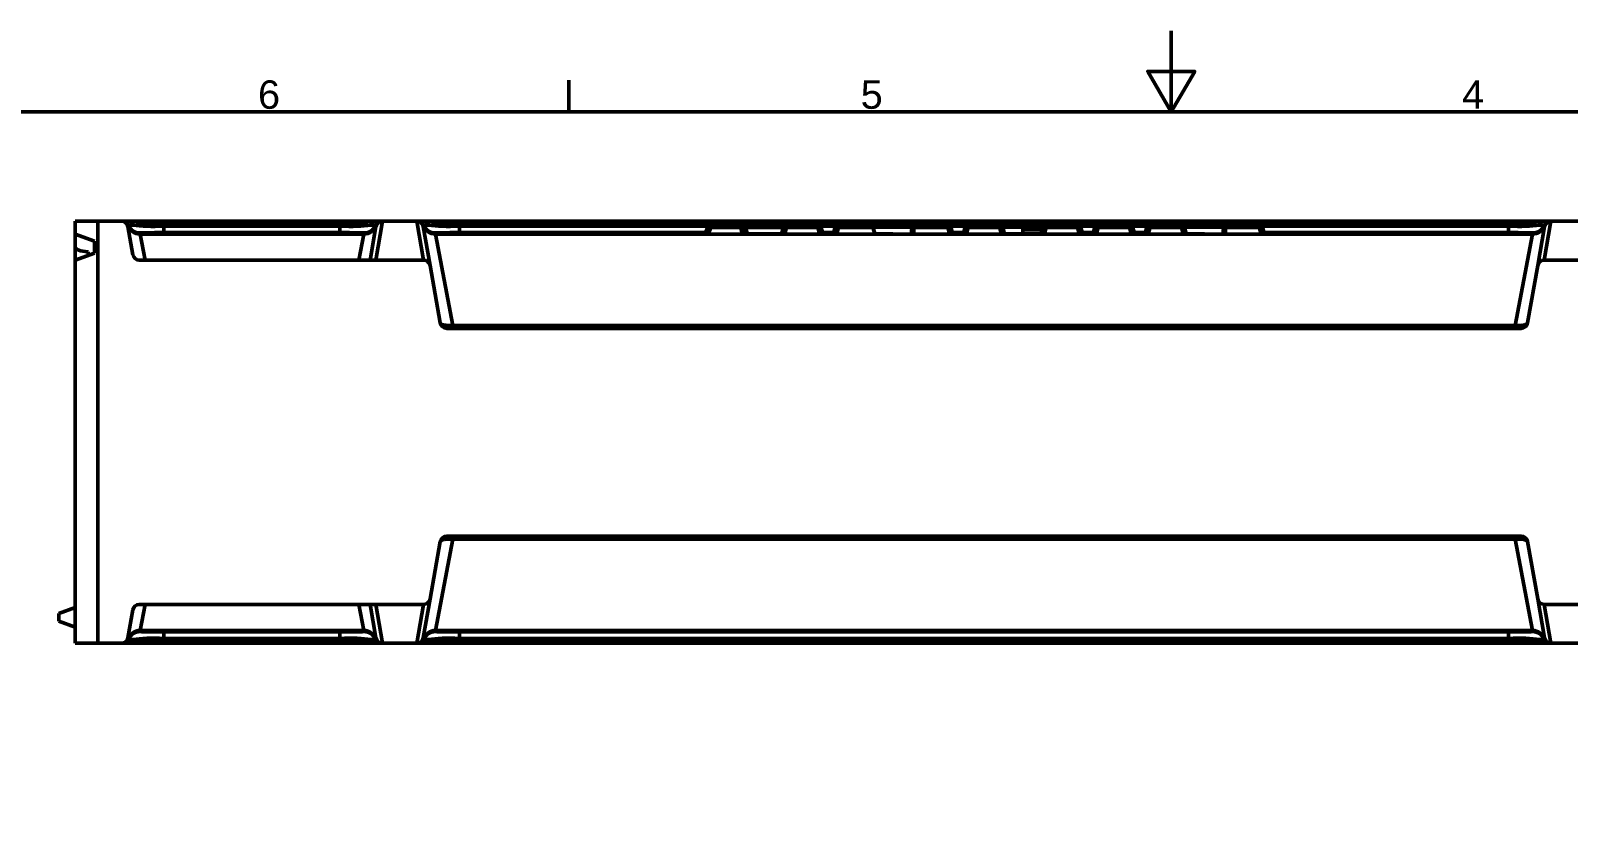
# Model space of a CAD drawing. Header units: millimetres. Extents: x 0 to 1485, y 0 to 1050.
# Drawn here: x 391.1 to 864.8, y 805.3 to 1050 of the extents above; entities that cross this region are included whole.
import ezdxf

# ---------------------------------------------------------------- set-up
doc = ezdxf.new("R2010")
doc.units = ezdxf.units.MM
doc.header["$LTSCALE"] = 2.5
doc.layers.get('0').update_dxf_attribs({"lineweight": 50})
for name, color, linetype, lineweight in [('Rahmen_0', 7, 'Continuous', 50), ('Rahmen_2', 7, 'Continuous', 50), ('Sichtbare Kanten(DIN)', 7, 'Continuous', 50), ('Sichtbare tangentiale Kanten(DIN)', 7, 'Continuous', 50)]:
    doc.layers.add(name, color=color, linetype=linetype, lineweight=lineweight)
doc.styles.add('Aktuell-DINNach Layer', font='arial.ttf')

# ---------------------------------------------------------------- blocks, each defined once
blk = doc.blocks.new('Ränder Standardrahmen')
at = {"layer": 'Rahmen_0'}
blk.add_line((222.75, 410), (222.75, 413.9), dxfattribs=at)
at = {"layer": 'Rahmen_0', "flags": 128}
for points in [[(297, 420), (297, 410), (294.11, 415), (299.89, 415), (297, 410)], [(10, 10), (10, 410), (584, 410), (584, 10), (10, 10)]]:
    blk.add_lwpolyline(points, dxfattribs=at)
at = {"layer": 'Rahmen_2', "char_height": 3.5, "attachment_point": 7, "style": 'Aktuell-DINNach Layer'}
for s, insert in [('6', (184.46, 410.34)), ('5', (258.73, 410.34)), ('4', (332.83, 410.4))]:
    blk.add_mtext(s, dxfattribs=dict(at, insert=insert))

msp = doc.modelspace()

# ---------------------------------------------------------------- linework, layer by layer
at = {"layer": 'Sichtbare Kanten(DIN)'}
for p, q in [((404.794, 991.348), (411.794, 991.348)), ((404.794, 987.348), (404.794, 991.348)), ((411.794, 991.348), (419.116, 991.348)), ((411.794, 991.348), (411.794, 861.348)), ((419.202, 991.348), (419.116, 991.348)), ((419.279, 991.348), (419.202, 991.348)), ((421.296, 991.348), (419.279, 991.348)), ((432.097, 991.348), (421.296, 991.348)), ((486.49, 991.348), (432.097, 991.348)), ((497.291, 991.348), (486.49, 991.348)), ((499.308, 991.348), (497.291, 991.348)), ((499.385, 991.348), (499.308, 991.348)), ((499.47, 991.348), (499.385, 991.348)), ((510.117, 991.348), (499.47, 991.348)), ((510.202, 991.348), (510.117, 991.348)), ((510.279, 991.348), (510.202, 991.348)), ((512.296, 991.348), (510.279, 991.348)), ((523.097, 991.348), (512.296, 991.348)), ((846.49, 991.348), (523.097, 991.348)), ((600.66, 990.145), (605.814, 990.277)), ((623.95, 990.218), (611.313, 990.218)), ((624.21, 990.424), (633.624, 990.424)), ((639.963, 990.424), (650.309, 990.424)), ((650.322, 990.424), (663.945, 990.248)), ((663.963, 990.424), (673.624, 990.424)), ((679.963, 990.424), (697.994, 990.424)), ((696.794, 990.29), (689.637, 990.29)), ((719.963, 990.424), (729.624, 990.424)), ((735.963, 990.424), (746.309, 990.424)), ((746.322, 990.424), (759.945, 990.248)), ((759.963, 990.424), (769.624, 990.424)), ((857.291, 991.348), (846.49, 991.348)), ((859.308, 991.348), (857.291, 991.348)), ((859.385, 991.348), (859.308, 991.348)), ((859.47, 991.348), (859.385, 991.348)), ((870.117, 991.348), (859.47, 991.348)), ((410.794, 985.164), (404.794, 987.348)), ((404.794, 983.348), (404.794, 987.348)), ((421.085, 989.695), (422.618, 981.001)), ((495.678, 979.348), (497.501, 989.689)), ((512.086, 989.689), (514.201, 977.695)), ((598.842, 987.399), (599.768, 989.542)), ((610.299, 987.387), (599.82, 987.387)), ((611.853, 987.428), (611.236, 987.396)), ((611.435, 989.433), (611.853, 987.428)), ((622.462, 987.428), (611.853, 987.428)), ((622.997, 989.433), (622.462, 987.428)), ((622.462, 987.399), (622.462, 987.428)), ((634.16, 987.387), (623.428, 987.387)), ((634.59, 989.684), (635.126, 987.692)), ((635.126, 987.692), (635.126, 987.399)), ((638.997, 989.684), (638.462, 987.692)), ((638.462, 987.399), (638.462, 987.692)), ((651.126, 987.387), (639.428, 987.387)), ((650.59, 989.55), (651.126, 987.535)), ((650.59, 989.391), (651.126, 987.387)), ((662.373, 987.391), (651.126, 987.535)), ((651.126, 987.535), (651.126, 987.387)), ((674.16, 987.387), (663.056, 987.387)), ((674.59, 989.684), (675.126, 987.692)), ((675.126, 987.692), (675.126, 987.399)), ((678.462, 987.692), (678.997, 989.684)), ((678.462, 987.399), (678.462, 987.692)), ((690.16, 987.387), (679.428, 987.387)), ((690.59, 989.494), (691.126, 987.49)), ((696.794, 987.49), (691.126, 987.49)), ((691.126, 987.49), (691.126, 987.399)), ((702.462, 987.399), (702.462, 987.463)), ((714.16, 987.387), (703.428, 987.387)), ((714.59, 989.595), (714.794, 988.836)), ((714.794, 988.702), (714.59, 989.461)), ((714.794, 988.836), (715.126, 987.597)), ((714.794, 988.702), (715.126, 987.463)), ((715.126, 987.463), (715.126, 987.399)), ((718.997, 989.684), (718.462, 987.692)), ((718.462, 987.399), (718.462, 987.692)), ((730.16, 987.387), (719.428, 987.387)), ((730.59, 989.684), (731.126, 987.692)), ((731.126, 987.692), (731.126, 987.399)), ((734.997, 989.684), (734.462, 987.692)), ((734.462, 987.399), (734.462, 987.692)), ((746.16, 987.387), (735.428, 987.387)), ((746.59, 989.55), (747.126, 987.535)), ((758.373, 987.391), (747.126, 987.535)), ((747.126, 987.535), (747.126, 987.399)), ((770.16, 987.387), (759.056, 987.387)), ((770.59, 989.684), (771.126, 987.692)), ((771.126, 987.692), (771.126, 987.399)), ((855.386, 977.695), (857.501, 989.689)), ((404.794, 979.348), (404.794, 983.348)), ((404.794, 979.348), (410.794, 981.532)), ((408.794, 980.804), (408.794, 981.964)), ((410.794, 981.532), (410.794, 985.164)), ((404.794, 861.348), (404.794, 979.348)), ((512.231, 979.348), (424.588, 979.348)), ((514.201, 977.695), (517.321, 960.001)), ((855.386, 977.695), (852.266, 960.001)), ((952.231, 979.348), (857.356, 979.348)), ((519.291, 958.348), (850.297, 958.348)), ((517.321, 892.695), (514.201, 875.001)), ((519.291, 894.348), (850.297, 894.348)), ((852.266, 892.695), (855.386, 875.001)), ((404.794, 872.348), (399.794, 870.528)), ((422.618, 871.695), (421.085, 863.001)), ((424.588, 873.348), (512.231, 873.348)), ((497.501, 863.007), (495.678, 873.348)), ((514.201, 875.001), (512.086, 863.007)), ((857.501, 863.007), (855.386, 875.001)), ((857.356, 873.348), (952.231, 873.348)), ((399.794, 868.168), (399.794, 870.528)), ((404.794, 866.348), (399.794, 868.168)), ((411.794, 861.348), (404.794, 861.348)), ((419.116, 861.348), (411.794, 861.348)), ((419.116, 861.348), (419.202, 861.348)), ((419.202, 861.348), (419.279, 861.348)), ((419.279, 861.348), (421.296, 861.348)), ((421.296, 861.348), (432.097, 861.348)), ((432.097, 861.348), (486.49, 861.348)), ((486.49, 861.348), (497.291, 861.348)), ((497.291, 861.348), (499.308, 861.348)), ((499.308, 861.348), (499.385, 861.348)), ((499.385, 861.348), (499.47, 861.348)), ((510.117, 861.348), (499.47, 861.348)), ((510.117, 861.348), (510.202, 861.348)), ((510.202, 861.348), (510.279, 861.348)), ((510.279, 861.348), (512.296, 861.348)), ((512.296, 861.348), (523.097, 861.348)), ((523.097, 861.348), (846.49, 861.348)), ((846.49, 861.348), (857.291, 861.348)), ((857.291, 861.348), (859.308, 861.348)), ((859.308, 861.348), (859.385, 861.348)), ((859.385, 861.348), (859.47, 861.348)), ((870.117, 861.348), (859.47, 861.348))]:
    msp.add_line(p, q, dxfattribs=at)
for centre, radius, start, end in [((419.116, 989.348), 2, 10, 90), ((600.686, 989.145), 1, 91.47532, 156.63103), ((633.624, 989.424), 1, 15.05078, 90), ((639.963, 989.424), 1, 90, 164.94922), ((650.309, 989.424), 1, 89.26222, 90), ((663.963, 989.424), 1, 90, 123.75565), ((673.624, 989.424), 1, 15.05078, 90), ((679.963, 989.424), 1, 90, 164.94922), ((719.963, 989.424), 1, 90, 164.94922), ((729.624, 989.424), 1, 15.05078, 90), ((735.963, 989.424), 1, 90, 164.94922), ((746.309, 989.424), 1, 89.26222, 90), ((759.963, 989.424), 1, 90, 123.75565), ((769.624, 989.424), 1, 15.05078, 90), ((424.588, 981.348), 2, 190, 270), ((512.231, 977.348), 2, 10, 90), ((857.356, 977.348), 2, 90, 170), ((519.291, 960.348), 2, 190, 270), ((850.297, 960.348), 2, 270, 350), ((519.291, 892.348), 2, 90, 170), ((850.297, 892.348), 2, 10, 90), ((424.588, 871.348), 2, 90, 170), ((512.231, 875.348), 2, 270, 350), ((857.356, 875.348), 2, 190, 270), ((419.116, 863.348), 2, 270, 350)]:
    msp.add_arc(centre, radius, start, end, dxfattribs=at)
for centre, major_axis, ratio, start_param, end_param in [((610.681, 989.186), (0.026, -1), 0.7805097, 1.7996319, 3.1086289), ((611.296, 989.218), (1.281, 0.033), 0.7805097, 1.5378325, 1.5507104), ((623.963, 989.186), (-0.712, -0.712), 0.9872044, 3.9334297, 5.2424267), ((623.963, 989.218), (-0.712, 0.712), 0.9872044, 5.4913482, 5.5042261), ((649.624, 989.321), (0.714, -0.723), 0.9693892, 1.0380921, 2.347089), ((649.624, 989.145), (-0.712, 0.712), 0.9872044, 4.1823513, 5.4913482), ((663.963, 989.248), (0.714, -0.723), 0.9693892, 2.347089, 2.3653), ((689.624, 989.382), (-0.712, 0.712), 0.9872044, 5.0720922, 5.4913482), ((689.624, 989.29), (0.712, 0.712), 0.9872044, 0.7789592, 0.7918371), ((689.624, 989.248), (0.712, -0.712), 0.9872044, 1.0407586, 2.3497556), ((745.624, 989.321), (0.714, -0.723), 0.9693892, 1.0380921, 2.347089), ((759.963, 989.248), (0.714, -0.723), 0.9693892, 2.347089, 2.3653), ((599.932, 987.4), (-1.09, -0.001), 0.0121666, 6.27791, 7.7508317), ((610.245, 987.4), (-1.022, 0.001), 0.0130309, 1.6238299, 2.8969744), ((623.497, 987.4), (-1.035, -0.001), 0.0128485, 6.2831742, 7.7869331), ((634.09, 987.4), (-1.035, 0.001), 0.0128485, 1.6378449, 3.1416037), ((639.497, 987.4), (-1.035, -0.001), 0.0128485, 6.2831742, 7.7869331), ((663.085, 987.4), (-1.006, 0), 0.013245, 0.7849856, 1.5422369), ((674.09, 987.4), (-1.035, 0.001), 0.0128485, 1.6378449, 3.1416037), ((679.497, 987.4), (-1.035, -0.001), 0.0128485, 6.2831742, 7.7869331), ((690.09, 987.4), (-1.035, 0.001), 0.0128485, 1.6378449, 3.1416037), ((703.497, 987.4), (-1.035, -0.001), 0.0128485, 6.2831742, 7.7869331), ((714.09, 987.4), (-1.035, 0.001), 0.0128485, 1.6378449, 3.1416037), ((719.497, 987.4), (-1.035, -0.001), 0.0128485, 6.2831742, 7.7869331), ((730.09, 987.4), (-1.035, 0.001), 0.0128485, 1.6378449, 3.1416037), ((735.497, 987.4), (-1.035, -0.001), 0.0128485, 6.2831742, 7.7869331), ((746.09, 987.4), (-1.035, 0.001), 0.0128485, 1.6378449, 3.1416037), ((759.085, 987.4), (-1.006, 0), 0.013245, 0.7849856, 1.5422369), ((770.09, 987.4), (-1.035, 0.001), 0.0128485, 1.6378449, 3.1416037), ((409.611, 983.348), (4.818, 0), 0.2914936, 3.1415927, 4.5418413)]:
    msp.add_ellipse(centre, major_axis=major_axis, ratio=ratio, start_param=start_param, end_param=end_param, dxfattribs=at)
for points, knots in [([(605.814, 990.277), (606.496, 990.295), (607.328, 990.311), (609.251, 990.342), (610.343, 990.356), (612.733, 990.38), (614.032, 990.39), (616.773, 990.407), (618.216, 990.413), (621.176, 990.422), (622.693, 990.424), (624.21, 990.424)], [3.6052403, 3.6052403, 3.6052403, 3.6052403, 3.82667, 3.82667, 4.0480997, 4.0480997, 4.2695295, 4.2695295, 4.4909592, 4.4909592, 4.712389, 4.712389, 4.712389, 4.712389]), ([(623.417, 990.218), (623.482, 990.261), (623.549, 990.295), (623.728, 990.364), (623.843, 990.386), (623.96, 990.389), (623.961, 990.389), (623.963, 990.389)], [-0.087613945, -0.087613945, -0.087613945, -0.087613945, -0.054106481, -0.054106481, 0, 0, 0.000697509, 0.000697509, 0.000697509, 0.000697509]), ([(703.858, 990.329), (703.858, 990.329), (703.857, 990.328), (703.854, 990.328), (703.838, 990.327), (703.774, 990.325), (703.706, 990.323), (703.501, 990.318), (703.346, 990.316), (702.924, 990.31), (702.643, 990.308), (701.859, 990.302), (701.33, 990.299), (700.237, 990.295), (699.667, 990.293), (698.514, 990.291), (697.93, 990.29), (697.163, 990.29), (696.978, 990.29), (696.794, 990.29)], [-0.8313554, -0.8313554, -0.8313554, -0.8313554, -0.82850088, -0.82850088, -0.8024034, -0.8024034, -0.75103821, -0.75103821, -0.67619254, -0.67619254, -0.57231113, -0.57231113, -0.40306049, -0.40306049, -0.22922408, -0.22922408, -0.05538768, -0.05538768, 0, 0, 0, 0]), ([(697.994, 990.424), (699.204, 990.424), (700.426, 990.423), (702.855, 990.42), (704.062, 990.417), (706.43, 990.41), (707.588, 990.405), (709.268, 990.396), (709.82, 990.393), (710.878, 990.385), (711.385, 990.38), (712.195, 990.372), (712.522, 990.368), (713.172, 990.357), (713.444, 990.352), (713.655, 990.339), (713.68, 990.338), (713.742, 990.331), (713.758, 990.329), (713.804, 990.321), (713.831, 990.317), (713.918, 990.293), (713.963, 990.283), (714.091, 990.222), (714.14, 990.197), (714.247, 990.121), (714.296, 990.082), (714.388, 989.984), (714.427, 989.936), (714.514, 989.802), (714.56, 989.707), (714.59, 989.595)], [0, 0, 0, 0, 0.3630474, 0.3630474, 0.7260949, 0.7260949, 1.0891423, 1.0891423, 1.2706661, 1.2706661, 1.4521898, 1.4521898, 1.5862824, 1.5862824, 1.760102, 1.760102, 1.7876696, 1.7876696, 1.7958743, 1.7958743, 1.8036013, 1.8036013, 1.8090079, 1.8090079, 1.8114002, 1.8114002, 1.8129549, 1.8129549, 1.8139719, 1.8139719, 1.8152372, 1.8152372, 1.8152372, 1.8152372]), ([(709.536, 990.263), (709.536, 990.263), (709.536, 990.263), (709.536, 990.263), (709.54, 990.263), (709.556, 990.262), (709.57, 990.262), (709.619, 990.26), (709.661, 990.259), (709.772, 990.258), (709.848, 990.257), (709.978, 990.255), (710.026, 990.255), (710.076, 990.255)], [0.13423649, 0.13423649, 0.13423649, 0.13423649, 0.134415952, 0.134415952, 0.143980713, 0.143980713, 0.158475884, 0.158475884, 0.183385028, 0.183385028, 0.215203226, 0.215203226, 0.232261068, 0.232261068, 0.232261068, 0.232261068]), ([(710.076, 990.255), (710.408, 990.252), (710.736, 990.25), (711.373, 990.245), (711.68, 990.242), (712.26, 990.235), (712.532, 990.232), (713.019, 990.225), (713.236, 990.22), (713.482, 990.213), (713.55, 990.211), (713.642, 990.206), (713.667, 990.205), (713.728, 990.199), (713.745, 990.197), (713.795, 990.189), (713.821, 990.185), (713.904, 990.163), (713.947, 990.154), (714.073, 990.097), (714.122, 990.074), (714.231, 989.999), (714.282, 989.96), (714.377, 989.863), (714.417, 989.816), (714.508, 989.68), (714.558, 989.58), (714.59, 989.461)], [0, 0, 0, 0, 0.11253267, 0.11253267, 0.22506535, 0.22506535, 0.33759802, 0.33759802, 0.45013069, 0.45013069, 0.50639703, 0.50639703, 0.5345302, 0.5345302, 0.54411086, 0.54411086, 0.55150663, 0.55150663, 0.55666571, 0.55666571, 0.55899414, 0.55899414, 0.56048634, 0.56048634, 0.56144168, 0.56144168, 0.56266337, 0.56266337, 0.56266337, 0.56266337]), ([(702.462, 987.463), (702.462, 987.464), (702.444, 987.466), (702.367, 987.468), (702.296, 987.469), (702.084, 987.473), (701.9, 987.475), (701.264, 987.48), (700.736, 987.482), (699.131, 987.488), (697.981, 987.49), (696.794, 987.49)], [0, 0, 0, 0, 0.02603798, 0.02603798, 0.06299001, 0.06299001, 0.12361048, 0.12361048, 0.22314866, 0.22314866, 0.37409542, 0.37409542, 0.37409542, 0.37409542])]:
    msp.add_open_spline(points, degree=3, knots=knots, dxfattribs=at)
for points in [[(714.59, 989.461), (714.59, 989.461), (714.59, 989.461), (714.59, 989.461)], [(715.126, 987.597), (715.126, 987.595), (715.115, 987.593), (715.092, 987.59)], [(715.126, 987.464), (715.126, 987.464), (715.126, 987.463), (715.126, 987.463)]]:
    msp.add_open_spline(points, degree=3, dxfattribs=at)
at = {"layer": 'Sichtbare tangentiale Kanten(DIN)'}
for p, q in [((432.097, 991.348), (432.097, 990.348)), ((432.097, 990.348), (486.49, 990.348)), ((432.188, 989.832), (432.097, 990.348)), ((486.49, 990.348), (486.399, 989.832)), ((486.49, 991.348), (486.49, 990.348)), ((499.471, 991.341), (497.422, 979.348)), ((512.165, 979.348), (510.117, 991.341)), ((523.097, 990.348), (523.097, 991.348)), ((523.097, 990.348), (609.803, 990.348)), ((523.188, 989.832), (523.097, 990.348)), ((600.686, 990.145), (605.84, 990.278)), ((609.881, 990.145), (600.686, 990.145)), ((600.686, 990.145), (600.686, 989.391)), ((610.681, 990.186), (609.881, 990.145)), ((609.881, 989.391), (609.881, 990.145)), ((623.963, 990.186), (610.681, 990.186)), ((611.743, 990.241), (611.296, 990.218)), ((611.296, 990.218), (623.963, 990.218)), ((623.963, 990.218), (623.963, 990.389)), ((623.963, 990.145), (623.963, 990.186)), ((633.624, 990.145), (623.963, 990.145)), ((623.963, 990.145), (623.963, 989.391)), ((624.21, 990.424), (633.624, 990.424)), ((624.21, 990.424), (624.21, 990.424)), ((633.624, 990.424), (633.624, 990.145)), ((633.624, 990.424), (633.624, 990.424)), ((633.624, 989.391), (633.624, 990.145)), ((634.007, 990.348), (639.581, 990.348)), ((639.963, 990.424), (639.963, 990.424)), ((639.963, 990.145), (639.963, 990.424)), ((639.963, 990.424), (650.309, 990.424)), ((639.963, 990.145), (639.963, 989.391)), ((649.624, 990.145), (639.963, 990.145)), ((663.278, 990.145), (649.624, 990.321)), ((649.624, 990.321), (649.624, 990.145)), ((650.309, 990.424), (650.309, 990.424)), ((650.309, 990.424), (663.963, 990.248)), ((656.211, 990.348), (663.581, 990.348)), ((663.278, 990.145), (663.278, 989.391)), ((673.624, 990.145), (663.278, 990.145)), ((663.963, 990.424), (663.963, 990.424)), ((663.963, 990.248), (663.963, 990.424)), ((663.963, 990.424), (673.624, 990.424)), ((673.624, 990.424), (673.624, 990.424)), ((673.624, 990.424), (673.624, 990.145)), ((673.624, 989.391), (673.624, 990.145)), ((674.007, 990.348), (679.581, 990.348)), ((679.963, 990.424), (697.994, 990.424)), ((679.963, 990.145), (679.963, 990.424)), ((679.963, 990.424), (679.963, 990.424)), ((689.624, 990.145), (679.963, 990.145)), ((679.963, 990.145), (679.963, 989.391)), ((689.624, 990.382), (689.624, 990.29)), ((696.794, 990.382), (689.624, 990.382)), ((689.624, 990.29), (696.794, 990.29)), ((689.624, 990.248), (689.624, 990.145)), ((696.794, 990.248), (689.624, 990.248)), ((689.624, 989.391), (689.624, 990.145)), ((696.794, 990.382), (696.794, 990.29)), ((696.794, 989.494), (696.794, 990.248)), ((697.994, 990.424), (697.994, 990.424)), ((703.963, 990.145), (703.963, 990.202)), ((713.624, 990.145), (703.963, 990.145)), ((703.963, 990.145), (703.963, 989.391)), ((713.487, 990.348), (719.581, 990.348)), ((713.624, 990.202), (713.624, 990.145)), ((713.624, 989.391), (713.624, 990.145)), ((719.963, 990.424), (719.963, 990.424)), ((719.963, 990.145), (719.963, 990.424)), ((719.963, 990.424), (729.624, 990.424)), ((719.963, 990.145), (719.963, 989.391)), ((729.624, 990.145), (719.963, 990.145)), ((729.624, 990.424), (729.624, 990.424)), ((729.624, 990.424), (729.624, 990.145)), ((729.624, 989.391), (729.624, 990.145)), ((730.007, 990.348), (735.581, 990.348)), ((735.963, 990.424), (735.963, 990.424)), ((735.963, 990.145), (735.963, 990.424)), ((735.963, 990.424), (746.309, 990.424)), ((735.963, 990.145), (735.963, 989.391)), ((745.624, 990.145), (735.963, 990.145)), ((759.278, 990.145), (745.624, 990.321)), ((745.624, 990.321), (745.624, 990.145)), ((745.624, 989.391), (745.624, 990.145)), ((746.309, 990.424), (746.309, 990.424)), ((746.309, 990.424), (759.963, 990.248)), ((752.211, 990.348), (759.581, 990.348)), ((759.278, 990.145), (759.278, 989.391)), ((769.624, 990.145), (759.278, 990.145)), ((759.963, 990.424), (759.963, 990.424)), ((759.963, 990.248), (759.963, 990.424)), ((759.963, 990.424), (769.624, 990.424)), ((769.624, 990.424), (769.624, 990.424)), ((769.624, 990.424), (769.624, 990.145)), ((769.624, 989.391), (769.624, 990.145)), ((770.007, 990.348), (846.49, 990.348)), ((846.49, 990.348), (846.399, 989.832)), ((846.49, 990.348), (846.49, 991.348)), ((859.471, 991.341), (857.422, 979.348)), ((424.852, 987.369), (424.789, 987.723)), ((424.852, 987.369), (426.357, 979.348)), ((424.852, 987.369), (493.736, 987.369)), ((486.399, 989.832), (432.188, 989.832)), ((432.188, 989.832), (432.188, 987.832)), ((432.188, 987.832), (486.399, 987.832)), ((486.399, 989.832), (486.399, 987.832)), ((492.23, 979.348), (493.736, 987.369)), ((493.798, 987.723), (493.736, 987.369)), ((515.852, 987.369), (515.789, 987.723)), ((515.852, 987.369), (521.129, 959.255)), ((515.852, 987.369), (853.736, 987.369)), ((523.188, 989.832), (523.188, 987.832)), ((599.959, 989.832), (523.188, 989.832)), ((523.188, 987.832), (599.029, 987.832)), ((599.82, 987.387), (600.686, 989.391)), ((600.686, 989.391), (609.881, 989.391)), ((609.881, 989.391), (610.299, 987.387)), ((610.818, 989.401), (611.435, 989.433)), ((611.236, 987.396), (610.818, 989.401)), ((611.435, 989.433), (622.997, 989.433)), ((622.997, 989.404), (622.462, 987.399)), ((622.997, 989.433), (622.997, 989.404)), ((623.428, 987.387), (623.963, 989.391)), ((623.963, 989.391), (633.624, 989.391)), ((633.624, 989.391), (634.16, 987.387)), ((639.05, 989.832), (634.537, 989.832)), ((634.59, 989.683), (635.126, 987.692)), ((634.59, 989.404), (634.59, 989.683)), ((635.126, 987.399), (634.59, 989.404)), ((635.088, 987.832), (638.499, 987.832)), ((638.462, 987.692), (638.997, 989.683)), ((638.997, 989.404), (638.462, 987.399)), ((638.997, 989.683), (638.997, 989.404)), ((639.428, 987.387), (639.963, 989.391)), ((639.963, 989.391), (650.59, 989.391)), ((650.59, 989.55), (662.595, 989.395)), ((650.59, 989.391), (650.59, 989.55)), ((662.595, 989.395), (662.373, 987.391)), ((663.056, 987.387), (663.278, 989.391)), ((663.278, 989.391), (673.624, 989.391)), ((673.624, 989.391), (674.16, 987.387)), ((679.05, 989.832), (674.537, 989.832)), ((674.59, 989.683), (675.126, 987.692)), ((674.59, 989.404), (674.59, 989.683)), ((675.126, 987.399), (674.59, 989.404)), ((675.088, 987.832), (678.499, 987.832)), ((678.462, 987.692), (678.997, 989.683)), ((678.997, 989.404), (678.462, 987.399)), ((678.997, 989.683), (678.997, 989.404)), ((679.428, 987.387), (679.963, 989.391)), ((679.963, 989.391), (689.624, 989.391)), ((689.624, 989.391), (690.16, 987.387)), ((690.59, 989.494), (696.794, 989.494)), ((690.59, 989.404), (690.59, 989.494)), ((691.126, 987.399), (690.59, 989.404)), ((696.794, 988.733), (696.794, 989.494)), ((696.794, 988.733), (696.794, 987.49)), ((702.997, 989.404), (702.462, 987.399)), ((702.794, 988.702), (702.462, 987.463)), ((702.794, 988.702), (702.997, 989.461)), ((702.997, 989.461), (702.997, 989.404)), ((703.428, 987.387), (703.963, 989.391)), ((703.963, 989.391), (713.624, 989.391)), ((713.624, 989.391), (714.16, 987.387)), ((719.05, 989.832), (714.493, 989.832)), ((714.59, 989.404), (714.59, 989.461)), ((715.126, 987.399), (714.59, 989.404)), ((715.063, 987.832), (718.499, 987.832)), ((718.462, 987.692), (718.997, 989.683)), ((718.997, 989.404), (718.462, 987.399)), ((718.997, 989.683), (718.997, 989.404)), ((719.428, 987.387), (719.963, 989.391)), ((719.963, 989.391), (729.624, 989.391)), ((729.624, 989.391), (730.16, 987.387)), ((735.05, 989.832), (730.537, 989.832)), ((730.59, 989.683), (731.126, 987.692)), ((730.59, 989.404), (730.59, 989.683)), ((731.126, 987.399), (730.59, 989.404)), ((731.088, 987.832), (734.499, 987.832)), ((734.462, 987.692), (734.997, 989.683)), ((734.997, 989.404), (734.462, 987.399)), ((734.997, 989.683), (734.997, 989.404)), ((735.428, 987.387), (735.963, 989.391)), ((735.963, 989.391), (745.624, 989.391)), ((745.624, 989.391), (746.16, 987.387)), ((746.59, 989.55), (758.595, 989.395)), ((746.59, 989.404), (746.59, 989.55)), ((747.126, 987.399), (746.59, 989.404)), ((758.595, 989.395), (758.373, 987.391)), ((759.056, 987.387), (759.278, 989.391)), ((759.278, 989.391), (769.624, 989.391)), ((769.624, 989.391), (770.16, 987.387)), ((846.399, 989.832), (770.537, 989.832)), ((770.59, 989.683), (771.126, 987.692)), ((770.59, 989.404), (770.59, 989.683)), ((771.126, 987.399), (770.59, 989.404)), ((771.088, 987.832), (846.399, 987.832)), ((846.399, 989.832), (846.399, 987.832)), ((848.459, 959.255), (853.736, 987.369)), ((853.798, 987.723), (853.736, 987.369)), ((521.129, 959.255), (521.129, 958.348)), ((848.459, 959.255), (521.129, 959.255)), ((848.459, 959.255), (848.459, 958.348)), ((521.129, 893.441), (515.852, 865.327)), ((521.129, 893.441), (521.129, 894.348)), ((521.129, 893.441), (848.459, 893.441)), ((848.459, 893.441), (848.459, 894.348)), ((853.736, 865.327), (848.459, 893.441)), ((426.357, 873.348), (424.852, 865.327)), ((493.736, 865.327), (492.23, 873.348)), ((497.422, 873.348), (499.471, 861.355)), ((510.117, 861.355), (512.165, 873.348)), ((857.422, 873.348), (859.471, 861.355)), ((424.789, 864.973), (424.852, 865.327)), ((424.852, 865.327), (493.736, 865.327)), ((432.097, 862.348), (432.188, 862.864)), ((432.097, 862.348), (432.097, 861.348)), ((486.49, 862.348), (432.097, 862.348)), ((432.188, 862.864), (432.188, 864.864)), ((486.399, 864.864), (432.188, 864.864)), ((432.188, 862.864), (486.399, 862.864)), ((486.399, 862.864), (486.399, 864.864)), ((486.399, 862.864), (486.49, 862.348)), ((486.49, 862.348), (486.49, 861.348)), ((493.736, 865.327), (493.798, 864.973)), ((515.789, 864.973), (515.852, 865.327)), ((515.852, 865.327), (853.736, 865.327)), ((523.097, 862.348), (523.188, 862.864)), ((523.097, 862.348), (523.097, 861.348)), ((846.49, 862.348), (523.097, 862.348)), ((523.188, 862.864), (523.188, 864.864)), ((846.399, 864.864), (523.188, 864.864)), ((523.188, 862.864), (846.399, 862.864)), ((846.399, 862.864), (846.399, 864.864)), ((846.399, 862.864), (846.49, 862.348)), ((846.49, 862.348), (846.49, 861.348)), ((853.736, 865.327), (853.798, 864.973))]:
    msp.add_line(p, q, dxfattribs=at)
for centre, major_axis, ratio, start_param, end_param in [((419.202, 989.348), (0, 2), 0.9999973, 5.0558202, 6.2831853), ((419.279, 989.348), (0, 2), 0.9999946, 5.1192872, 6.2831853), ((425.208, 989.348), (4.127, -0.649), 0.4583602, 3.065201, 3.128674), ((424.852, 991.368), (-3.939, -0.695), 0.9999145, 0.1689134, 1.396278), ((424.789, 991.723), (-3.939, -0.695), 0.9999145, 0.2323864, 1.396278), ((421.296, 989.348), (0, 2), 0.8623446, 5.1305592, 6.2831853), ((433.331, 989.348), (12.248, -0.363), 0.0790128, 1.674089, 2.5966896), ((432.915, 991.712), (-12.068, -0.65), 0.1524627, 0.5797526, 1.5023532), ((485.673, 991.712), (-12.068, 0.65), 0.1524627, 1.6392395, 2.5618401), ((485.256, 989.348), (12.248, 0.363), 0.0790128, 0.5449031, 1.4675036), ((493.736, 991.368), (3.939, -0.695), 0.9999145, 4.8869073, 6.1142719), ((493.798, 991.723), (3.939, -0.695), 0.9999145, 4.8869073, 6.0507989), ((497.291, 989.348), (0, 2), 0.8623446, 0, 1.1526261), ((499.308, 989.348), (0, 2), 0.9999946, 0, 1.1638981), ((493.379, 989.348), (4.127, 0.649), 0.4583602, 0.0129186, 0.0763917), ((499.471, 989.342), (-1.97, 0.347), 0.9998948, 4.8869039, 6.2831853), ((499.385, 989.348), (0, 2), 0.9999973, 0, 1.2273651), ((499.47, 989.348), (0, 2), 0.9999922, 0, 1.3727073), ((510.117, 989.348), (0, 2), 0.9999922, 4.910478, 6.2831853), ((510.117, 989.342), (1.97, 0.347), 0.9998948, 0, 1.3962814), ((510.202, 989.348), (0, 2), 0.9999973, 5.0558202, 6.2831853), ((510.279, 989.348), (0, 2), 0.9999946, 5.1192872, 6.2831853), ((516.208, 989.348), (4.127, -0.649), 0.4583602, 3.065201, 3.128674), ((515.852, 991.368), (-3.939, -0.695), 0.9999145, 0.1689134, 1.396278), ((515.789, 991.723), (-3.939, -0.695), 0.9999145, 0.2323864, 1.396278), ((512.296, 989.348), (0, 2), 0.8623446, 5.1305592, 6.2831853), ((524.331, 989.348), (12.248, -0.363), 0.0790128, 1.674089, 2.5966896), ((523.915, 991.712), (-12.068, -0.65), 0.1524627, 0.5797526, 1.5023532), ((600.686, 989.145), (-0.026, 1), 0.894353, 6.254396, 6.2831853), ((605.84, 989.278), (-0.026, 1), 0.894353, 6.254396, 6.2831853), ((624.21, 990.159), (20.539, 0), 0.0128775, 1.5707963, 2.677945), ((609.881, 989.145), (-0.051, 0.999), 0.9700621, 4.9211386, 6.2301355), ((626.794, 990.192), (-15.514, 0), 0.0128775, 4.8958817, 6.0382066), ((611.743, 989.241), (-0.051, 0.999), 0.9700621, 6.0186565, 6.2301355), ((623.963, 989.145), (-1, 0), 0.9999171, 4.712389, 6.0213859), ((633.624, 989.424), (1, 0), 0.9999171, 0.2617994, 1.5707963), ((633.624, 989.145), (1, 0), 0.9999171, 0.2617994, 1.5707963), ((639.963, 989.424), (-1, 0), 0.9999171, 4.712389, 6.0213859), ((639.963, 989.145), (-1, 0), 0.9999171, 4.712389, 6.0213859), ((650.309, 989.424), (0.013, 1), 0.7070481, 0, 0.018211), ((663.278, 989.145), (0.013, 1), 0.7070481, 0.018211, 1.3272079), ((663.963, 989.424), (1, 0), 0.9999171, 1.5707963, 2.1598218), ((673.624, 989.424), (1, 0), 0.9999171, 0.2617994, 1.5707963), ((673.624, 989.145), (1, 0), 0.9999171, 0.2617994, 1.5707963), ((679.963, 989.424), (-1, 0), 0.9999171, 4.712389, 6.0213859), ((679.963, 989.145), (-1, 0), 0.9999171, 4.712389, 6.0213859), ((689.624, 989.145), (1, 0), 0.9999171, 0.2617994, 1.5707963), ((703.963, 989.202), (-1, 0), 0.9999171, 4.712389, 6.0213859), ((703.963, 989.145), (-1, 0), 0.9999171, 4.712389, 6.0213859), ((710.62, 990.268), (-1.169, 0), 0.0128775, 5.2094579, 7.3641721), ((710.062, 989.281), (-0.007, 1), 0.4768117, 6.0462771, 6.2685347), ((710.07, 989.255), (0.007, 1), 0.4704189, 0, 0.0145935), ((713.624, 989.202), (1, 0), 0.9999171, 0.2617994, 1.5707963), ((713.624, 989.145), (1, 0), 0.9999171, 0.2617994, 1.5707963), ((719.963, 989.424), (-1, 0), 0.9999171, 4.712389, 6.0213859), ((719.963, 989.145), (-1, 0), 0.9999171, 4.712389, 6.0213859), ((729.624, 989.424), (1, 0), 0.9999171, 0.2617994, 1.5707963), ((729.624, 989.145), (1, 0), 0.9999171, 0.2617994, 1.5707963), ((735.963, 989.424), (-1, 0), 0.9999171, 4.712389, 6.0213859), ((735.963, 989.145), (-1, 0), 0.9999171, 4.712389, 6.0213859), ((745.624, 989.145), (1, 0), 0.9999171, 0.2617994, 1.5707963), ((746.309, 989.424), (0.013, 1), 0.7070481, 0, 0.018211), ((759.278, 989.145), (0.013, 1), 0.7070481, 0.018211, 1.3272079), ((759.963, 989.424), (1, 0), 0.9999171, 1.5707963, 2.1598218), ((769.624, 989.424), (1, 0), 0.9999171, 0.2617994, 1.5707963), ((769.624, 989.145), (1, 0), 0.9999171, 0.2617994, 1.5707963), ((845.673, 991.712), (-12.068, 0.65), 0.1524627, 1.6392395, 2.5618401), ((845.256, 989.348), (12.248, 0.363), 0.0790128, 0.5449031, 1.4675036), ((853.736, 991.368), (3.939, -0.695), 0.9999145, 4.8869073, 6.1142719), ((853.798, 991.723), (3.939, -0.695), 0.9999145, 4.8869073, 6.0507989), ((857.291, 989.348), (0, 2), 0.8623446, 0, 1.1526261), ((859.308, 989.348), (0, 2), 0.9999946, 0, 1.1638981), ((853.379, 989.348), (4.127, 0.649), 0.4583602, 0.0129186, 0.0763917), ((859.471, 989.342), (-1.97, 0.347), 0.9998948, 4.8869039, 6.2831853), ((859.385, 989.348), (0, 2), 0.9999973, 0, 1.2273651), ((859.47, 989.348), (0, 2), 0.9999922, 0, 1.3727073), ((432.915, 987.712), (8.125, -0.011), 0.0146922, 1.6603405, 3.1442033), ((485.673, 987.712), (8.125, 0.011), 0.0146922, 6.2805747, 7.7644375), ((523.915, 987.712), (8.125, -0.011), 0.0146922, 1.6603405, 3.1442033), ((600.686, 989.145), (-0.918, 0.397), 0.2272375, 4.8102636, 6.2831853), ((609.881, 989.145), (0.979, 0.204), 0.2414777, 0.2473447, 1.5204892), ((623.963, 989.145), (-0.966, 0.258), 0.2385001, 4.7759945, 6.2797533), ((633.624, 989.145), (0.966, 0.258), 0.2385001, 0.003432, 1.5071908), ((633.624, 989.424), (0.966, 0.26), 0.2625839, 6.2797312, 6.2831853), ((639.963, 989.424), (-0.966, 0.26), 0.2625839, 0, 0.0034541), ((639.963, 989.145), (-0.966, 0.258), 0.2385001, 4.7759945, 6.2797533), ((663.278, 989.145), (0.994, -0.11), 0.2449553, 1.5978856, 2.3551369), ((673.624, 989.145), (0.966, 0.258), 0.2385001, 0.003432, 1.5071908), ((673.624, 989.424), (0.966, 0.26), 0.2625839, 6.2797312, 6.2831853), ((679.963, 989.424), (-0.966, 0.26), 0.2625839, 0, 0.0034542), ((679.963, 989.145), (-0.966, 0.258), 0.2385001, 4.7759945, 6.2797533), ((689.624, 989.145), (0.966, 0.258), 0.2385001, 0.003432, 1.5071908), ((696.794, 988.702), (-6, 0), 0.005151, 3.1415927, 4.712389), ((703.963, 989.145), (-0.966, 0.258), 0.2385001, 4.7759945, 6.2797533), ((713.624, 989.145), (0.966, 0.258), 0.2385001, 0.003432, 1.5071908), ((697.994, 988.836), (-16.8, 0), 0.0061321, 3.0778399, 3.1432359), ((719.963, 989.424), (-0.966, 0.26), 0.2625839, 0, 0.0034541), ((719.963, 989.145), (-0.966, 0.258), 0.2385001, 4.7759945, 6.2797533), ((729.624, 989.145), (0.966, 0.258), 0.2385001, 0.003432, 1.5071908), ((729.624, 989.424), (0.966, 0.26), 0.2625839, 6.2797312, 6.2831853), ((735.963, 989.424), (-0.966, 0.26), 0.2625839, 0, 0.0034542), ((735.963, 989.145), (-0.966, 0.258), 0.2385001, 4.7759945, 6.2797533), ((745.624, 989.145), (0.966, 0.258), 0.2385001, 0.003432, 1.5071908), ((759.278, 989.145), (0.994, -0.11), 0.2449553, 1.5978856, 2.3551369), ((769.624, 989.145), (0.966, 0.258), 0.2385001, 0.003432, 1.5071908), ((769.624, 989.424), (0.966, 0.26), 0.2625839, 6.2797312, 6.2831853), ((845.673, 987.712), (8.125, 0.011), 0.0146922, 6.2805747, 7.7644375), ((419.202, 863.348), (0, -2), 0.9999973, 0, 1.2273651), ((419.279, 863.348), (0, -2), 0.9999946, 0, 1.1638981), ((424.852, 861.328), (-3.939, 0.695), 0.9999145, 4.8869073, 6.1142719), ((425.208, 863.348), (-4.127, -0.649), 0.4583602, 0.0129186, 0.0763917), ((424.789, 860.973), (-3.939, 0.695), 0.9999145, 4.8869073, 6.0507989), ((421.296, 863.348), (0, -2), 0.8623446, 0, 1.1526261), ((432.915, 860.984), (12.068, -0.65), 0.1524627, 1.6392395, 2.5618401), ((433.331, 863.348), (-12.248, -0.363), 0.0790128, 0.5449031, 1.4675036), ((432.915, 864.983), (-8.125, -0.011), 0.0146922, 6.2805747, 7.7644375), ((485.673, 864.983), (-8.125, 0.011), 0.0146922, 1.6603405, 3.1442033), ((485.673, 860.984), (12.068, 0.65), 0.1524627, 0.5797526, 1.5023532), ((485.256, 863.348), (-12.248, 0.363), 0.0790128, 1.674089, 2.5966896), ((493.736, 861.328), (3.939, 0.695), 0.9999145, 0.1689134, 1.396278), ((493.798, 860.973), (3.939, 0.695), 0.9999145, 0.2323864, 1.396278), ((497.291, 863.348), (0, -2), 0.8623446, 5.1305592, 6.2831853), ((493.379, 863.348), (-4.127, 0.649), 0.4583602, 3.065201, 3.128674), ((499.308, 863.348), (0, -2), 0.9999946, 5.1192872, 6.2831853), ((499.471, 863.354), (-1.97, -0.347), 0.9998948, 0, 1.3962814), ((499.385, 863.348), (0, -2), 0.9999973, 5.0558202, 6.2831853), ((499.47, 863.348), (0, -2), 0.9999922, 4.910478, 6.2831853), ((510.117, 863.354), (1.97, -0.347), 0.9998948, 4.8869039, 6.2831853), ((510.117, 863.348), (0, -2), 0.9999922, 0, 1.3727073), ((510.202, 863.348), (0, -2), 0.9999973, 0, 1.2273651), ((510.279, 863.348), (0, -2), 0.9999946, 0, 1.1638981), ((515.852, 861.328), (-3.939, 0.695), 0.9999145, 4.8869073, 6.1142719), ((516.208, 863.348), (-4.127, -0.649), 0.4583602, 0.0129186, 0.0763917), ((515.789, 860.973), (-3.939, 0.695), 0.9999145, 4.8869073, 6.0507989), ((512.296, 863.348), (0, -2), 0.8623446, 0, 1.1526261), ((523.915, 860.984), (12.068, -0.65), 0.1524627, 1.6392395, 2.5618401), ((524.331, 863.348), (-12.248, -0.363), 0.0790128, 0.5449031, 1.4675036), ((523.915, 864.983), (-8.125, -0.011), 0.0146922, 6.2805747, 7.7644375), ((845.673, 864.983), (-8.125, 0.011), 0.0146922, 1.6603405, 3.1442033), ((845.673, 860.984), (12.068, 0.65), 0.1524627, 0.5797526, 1.5023532), ((845.256, 863.348), (-12.248, 0.363), 0.0790128, 1.674089, 2.5966896), ((853.736, 861.328), (3.939, 0.695), 0.9999145, 0.1689134, 1.396278), ((853.798, 860.973), (3.939, 0.695), 0.9999145, 0.2323864, 1.396278), ((857.291, 863.348), (0, -2), 0.8623446, 5.1305592, 6.2831853), ((853.379, 863.348), (-4.127, 0.649), 0.4583602, 3.065201, 3.128674), ((859.308, 863.348), (0, -2), 0.9999946, 5.1192872, 6.2831853), ((859.471, 863.354), (-1.97, -0.347), 0.9998948, 0, 1.3962814), ((859.385, 863.348), (0, -2), 0.9999973, 5.0558202, 6.2831853), ((859.47, 863.348), (0, -2), 0.9999922, 4.910478, 6.2831853)]:
    msp.add_ellipse(centre, major_axis=major_axis, ratio=ratio, start_param=start_param, end_param=end_param, dxfattribs=at)
for points, knots in [([(421.085, 989.695), (421.074, 989.758), (421.071, 989.812), (421.071, 989.929), (421.078, 989.979), (421.084, 990.013), (421.085, 990.019), (421.085, 990.021)], [-1.0517367, -1.0517367, -1.0517367, -1.0517367, -0.7202585, -0.7202585, -0.1898934, -0.1898934, 0, 0, 0, 0]), ([(421.116, 990.14), (421.118, 990.143), (421.266, 990.147), (421.852, 990.154), (422.295, 990.157), (422.873, 990.16)], [-0.79015841, -0.79015841, -0.79015841, -0.79015841, -0.39458653, -0.39458653, 0, 0, 0, 0]), ([(495.715, 990.16), (496.105, 990.158), (496.434, 990.156), (497.118, 990.15), (497.366, 990.146), (497.462, 990.141), (497.471, 990.14), (497.471, 990.14)], [-0.78920561, -0.78920561, -0.78920561, -0.78920561, -0.52282279, -0.52282279, -0.09661027, -0.09661027, 0, 0, 0, 0]), ([(497.502, 990.021), (497.502, 990.019), (497.503, 990.015), (497.508, 989.987), (497.515, 989.945), (497.517, 989.843), (497.516, 989.796), (497.509, 989.742)], [-0.96679635, -0.96679635, -0.96679635, -0.96679635, -0.80848269, -0.80848269, -0.31095488, -0.31095488, 0, 0, 0, 0]), ([(512.078, 989.742), (512.071, 989.794), (512.07, 989.84), (512.072, 989.94), (512.079, 989.982), (512.084, 990.013), (512.085, 990.019), (512.085, 990.021)], [-0.96679634, -0.96679634, -0.96679634, -0.96679634, -0.66550613, -0.66550613, -0.1834418, -0.1834418, 0, 0, 0, 0]), ([(512.116, 990.14), (512.117, 990.14), (512.126, 990.141), (512.222, 990.146), (512.469, 990.15), (513.153, 990.156), (513.483, 990.158), (513.873, 990.16)], [-0.78920561, -0.78920561, -0.78920561, -0.78920561, -0.69259534, -0.69259534, -0.26638282, -0.26638282, 0, 0, 0, 0]), ([(696.794, 990.29), (697.621, 990.29), (698.459, 990.291), (700.031, 990.294), (700.768, 990.296), (702.028, 990.303), (702.566, 990.307), (703.412, 990.316), (703.735, 990.322), (704.028, 990.335), (703.967, 990.342), (703.51, 990.354), (703.166, 990.359), (702.382, 990.366), (701.931, 990.369), (700.77, 990.375), (700.031, 990.378), (698.459, 990.381), (697.62, 990.382), (696.794, 990.382), (696.794, 990.382), (696.794, 990.382), (696.794, 990.382)], [0, 0, 0, 0, 0.2481833, 0.2481833, 0.4746272, 0.4746272, 0.6540522, 0.6540522, 0.8098125, 0.8098125, 0.9718335, 0.9718335, 1.116299, 1.116299, 1.2650471, 1.2650471, 1.491361, 1.491361, 1.7392993, 1.7392993, 1.7392993, 1.7393012, 1.7393012, 1.7393012, 1.7393012]), ([(703.963, 990.202), (703.963, 990.204), (703.95, 990.205), (703.882, 990.21), (703.808, 990.213), (703.581, 990.218), (703.413, 990.221), (702.992, 990.227), (702.727, 990.229), (702.15, 990.234), (701.831, 990.236), (701.033, 990.24), (700.548, 990.242), (699.5, 990.245), (698.932, 990.246), (697.839, 990.248), (697.315, 990.248), (696.794, 990.248)], [0, 0, 0, 0, 0.0407161, 0.0407161, 0.10586186, 0.10586186, 0.18833376, 0.18833376, 0.28630411, 0.28630411, 0.3921188, 0.3921188, 0.54303926, 0.54303926, 0.71445379, 0.71445379, 0.87091755, 0.87091755, 0.87091755, 0.87091755]), ([(697.994, 990.424), (699.727, 990.424), (701.482, 990.422), (704.933, 990.415), (706.633, 990.41), (708.906, 990.398), (709.559, 990.394), (710.807, 990.385), (711.402, 990.38), (712.457, 990.368), (712.934, 990.362), (713.472, 990.349), (713.615, 990.343), (713.63, 990.333), (713.586, 990.329), (713.359, 990.319), (713.097, 990.314), (712.481, 990.304), (712.125, 990.299), (711.224, 990.29), (710.653, 990.285), (710.062, 990.281)], [0, 0, 0, 0, 0.5199951, 0.5199951, 1.0399903, 1.0399903, 1.2525317, 1.2525317, 1.4650732, 1.4650732, 1.6704698, 1.6704698, 1.8109654, 1.8109654, 1.8968046, 1.8968046, 2.0464789, 2.0464789, 2.1926699, 2.1926699, 2.394284, 2.394284, 2.394284, 2.394284]), ([(710.07, 990.255), (710.578, 990.251), (711.079, 990.247), (712.013, 990.238), (712.448, 990.233), (713.03, 990.224), (713.225, 990.22), (713.528, 990.212), (713.624, 990.207), (713.624, 990.202)], [0, 0, 0, 0, 0.17285426, 0.17285426, 0.34570351, 0.34570351, 0.44942107, 0.44942107, 0.56348675, 0.56348675, 0.56348675, 0.56348675]), ([(855.715, 990.16), (856.292, 990.157), (856.737, 990.154), (857.324, 990.147), (857.469, 990.143), (857.471, 990.14)], [-0.78920561, -0.78920561, -0.78920561, -0.78920561, -0.3946028, -0.3946028, 0, 0, 0, 0]), ([(857.502, 990.021), (857.502, 990.019), (857.503, 990.013), (857.508, 989.982), (857.515, 989.94), (857.517, 989.84), (857.516, 989.794), (857.509, 989.742)], [-0.96679634, -0.96679634, -0.96679634, -0.96679634, -0.78335454, -0.78335454, -0.30129021, -0.30129021, 0, 0, 0, 0]), ([(696.794, 989.494), (697.284, 989.494), (697.777, 989.494), (698.8, 989.493), (699.328, 989.492), (700.29, 989.489), (700.729, 989.487), (701.427, 989.483), (701.698, 989.482), (702.166, 989.478), (702.368, 989.476), (702.665, 989.472), (702.773, 989.47), (702.911, 989.467), (702.952, 989.465), (702.99, 989.463), (702.997, 989.462), (702.997, 989.461)], [-0.87091755, -0.87091755, -0.87091755, -0.87091755, -0.71445379, -0.71445379, -0.54303926, -0.54303926, -0.3921188, -0.3921188, -0.28630411, -0.28630411, -0.18833376, -0.18833376, -0.10586186, -0.10586186, -0.0407161, -0.0407161, 0, 0, 0, 0]), ([(521.129, 959.255), (520.912, 959.241), (520.693, 959.233), (520.13, 959.223), (519.797, 959.231), (519.138, 959.275), (518.822, 959.314), (518.267, 959.418), (518.028, 959.485), (517.574, 959.666), (517.411, 959.79), (517.335, 959.947), (517.326, 959.974), (517.321, 960.001)], [0, 0, 0, 0, 0.0328478, 0.0328478, 0.08540427, 0.08540427, 0.14420279, 0.14420279, 0.20576447, 0.20576447, 0.29561407, 0.29561407, 0.31379815, 0.31379815, 0.31379815, 0.31379815]), ([(852.266, 960.001), (852.253, 959.927), (852.21, 959.855), (852.015, 959.674), (851.816, 959.571), (851.229, 959.391), (850.836, 959.317), (850.17, 959.255), (849.962, 959.242), (849.34, 959.22), (848.893, 959.228), (848.459, 959.255)], [0, 0, 0, 0, 0.04967524, 0.04967524, 0.12915563, 0.12915563, 0.21262269, 0.21262269, 0.24733443, 0.24733443, 0.31322541, 0.31322541, 0.31322541, 0.31322541]), ([(517.321, 892.695), (517.334, 892.769), (517.377, 892.841), (517.572, 893.022), (517.772, 893.124), (518.358, 893.305), (518.751, 893.379), (519.418, 893.441), (519.626, 893.454), (520.248, 893.476), (520.694, 893.468), (521.129, 893.441)], [0, 0, 0, 0, 0.04967524, 0.04967524, 0.12915563, 0.12915563, 0.21262269, 0.21262269, 0.24733443, 0.24733443, 0.31322541, 0.31322541, 0.31322541, 0.31322541]), ([(848.459, 893.441), (848.675, 893.455), (848.895, 893.463), (849.457, 893.473), (849.791, 893.465), (850.45, 893.421), (850.766, 893.382), (851.321, 893.278), (851.559, 893.211), (852.013, 893.03), (852.177, 892.906), (852.253, 892.749), (852.262, 892.722), (852.266, 892.695)], [0, 0, 0, 0, 0.0328478, 0.0328478, 0.08540427, 0.08540427, 0.14420279, 0.14420279, 0.20576447, 0.20576447, 0.29561407, 0.29561407, 0.31379815, 0.31379815, 0.31379815, 0.31379815]), ([(421.085, 862.675), (421.085, 862.677), (421.084, 862.683), (421.078, 862.717), (421.071, 862.767), (421.071, 862.884), (421.074, 862.938), (421.085, 863.001)], [-1.0517367, -1.0517367, -1.0517367, -1.0517367, -0.8618434, -0.8618434, -0.3314782, -0.3314782, 0, 0, 0, 0]), ([(422.873, 862.536), (422.295, 862.539), (421.852, 862.542), (421.266, 862.549), (421.118, 862.553), (421.116, 862.556)], [-0.79015841, -0.79015841, -0.79015841, -0.79015841, -0.39557188, -0.39557188, 0, 0, 0, 0]), ([(497.471, 862.556), (497.471, 862.556), (497.462, 862.555), (497.366, 862.55), (497.118, 862.546), (496.434, 862.54), (496.105, 862.538), (495.715, 862.536)], [-0.78920561, -0.78920561, -0.78920561, -0.78920561, -0.69259534, -0.69259534, -0.26638282, -0.26638282, 0, 0, 0, 0]), ([(497.509, 862.954), (497.516, 862.9), (497.517, 862.853), (497.515, 862.751), (497.508, 862.709), (497.503, 862.681), (497.502, 862.677), (497.502, 862.675)], [-0.96679635, -0.96679635, -0.96679635, -0.96679635, -0.65584147, -0.65584147, -0.15831366, -0.15831366, 0, 0, 0, 0]), ([(512.085, 862.675), (512.085, 862.677), (512.084, 862.683), (512.079, 862.714), (512.072, 862.756), (512.07, 862.856), (512.071, 862.902), (512.078, 862.954)], [-0.96679634, -0.96679634, -0.96679634, -0.96679634, -0.78335454, -0.78335454, -0.30129021, -0.30129021, 0, 0, 0, 0]), ([(513.873, 862.536), (513.295, 862.539), (512.851, 862.542), (512.263, 862.549), (512.118, 862.553), (512.116, 862.556)], [-0.78920561, -0.78920561, -0.78920561, -0.78920561, -0.3946028, -0.3946028, 0, 0, 0, 0]), ([(857.471, 862.556), (857.471, 862.556), (857.462, 862.555), (857.366, 862.55), (857.118, 862.546), (856.434, 862.54), (856.105, 862.538), (855.715, 862.536)], [-0.78920561, -0.78920561, -0.78920561, -0.78920561, -0.69259534, -0.69259534, -0.26638282, -0.26638282, 0, 0, 0, 0]), ([(857.509, 862.954), (857.516, 862.902), (857.517, 862.856), (857.515, 862.756), (857.508, 862.714), (857.503, 862.683), (857.502, 862.677), (857.502, 862.675)], [-0.96679634, -0.96679634, -0.96679634, -0.96679634, -0.66550613, -0.66550613, -0.1834418, -0.1834418, 0, 0, 0, 0])]:
    msp.add_open_spline(points, degree=3, knots=knots, dxfattribs=at)
for points in [[(499.471, 991.341), (499.472, 991.346), (499.471, 991.348), (499.47, 991.348)], [(510.117, 991.348), (510.116, 991.348), (510.116, 991.346), (510.117, 991.341)], [(859.471, 991.341), (859.472, 991.346), (859.471, 991.348), (859.47, 991.348)], [(497.509, 989.742), (497.507, 989.726), (497.505, 989.709), (497.501, 989.689)], [(512.086, 989.689), (512.083, 989.709), (512.08, 989.726), (512.078, 989.742)], [(714.546, 989.588), (714.575, 989.59), (714.591, 989.592), (714.59, 989.595)], [(857.509, 989.742), (857.507, 989.726), (857.505, 989.709), (857.501, 989.689)], [(497.501, 863.007), (497.505, 862.987), (497.507, 862.97), (497.509, 862.954)], [(512.078, 862.954), (512.08, 862.97), (512.083, 862.987), (512.086, 863.007)], [(857.501, 863.007), (857.505, 862.987), (857.507, 862.97), (857.509, 862.954)], [(499.47, 861.348), (499.471, 861.348), (499.472, 861.35), (499.471, 861.355)], [(510.117, 861.355), (510.116, 861.35), (510.116, 861.348), (510.117, 861.348)], [(859.47, 861.348), (859.471, 861.348), (859.472, 861.35), (859.471, 861.355)]]:
    msp.add_open_spline(points, degree=3, dxfattribs=at)

# ---------------------------------------------------------------- block references
at = {"xscale": 2.5, "yscale": 2.5, "zscale": 2.5}
msp.add_blockref('Ränder Standardrahmen', (0, 0), dxfattribs=at)

doc.saveas('drawing.dxf')
